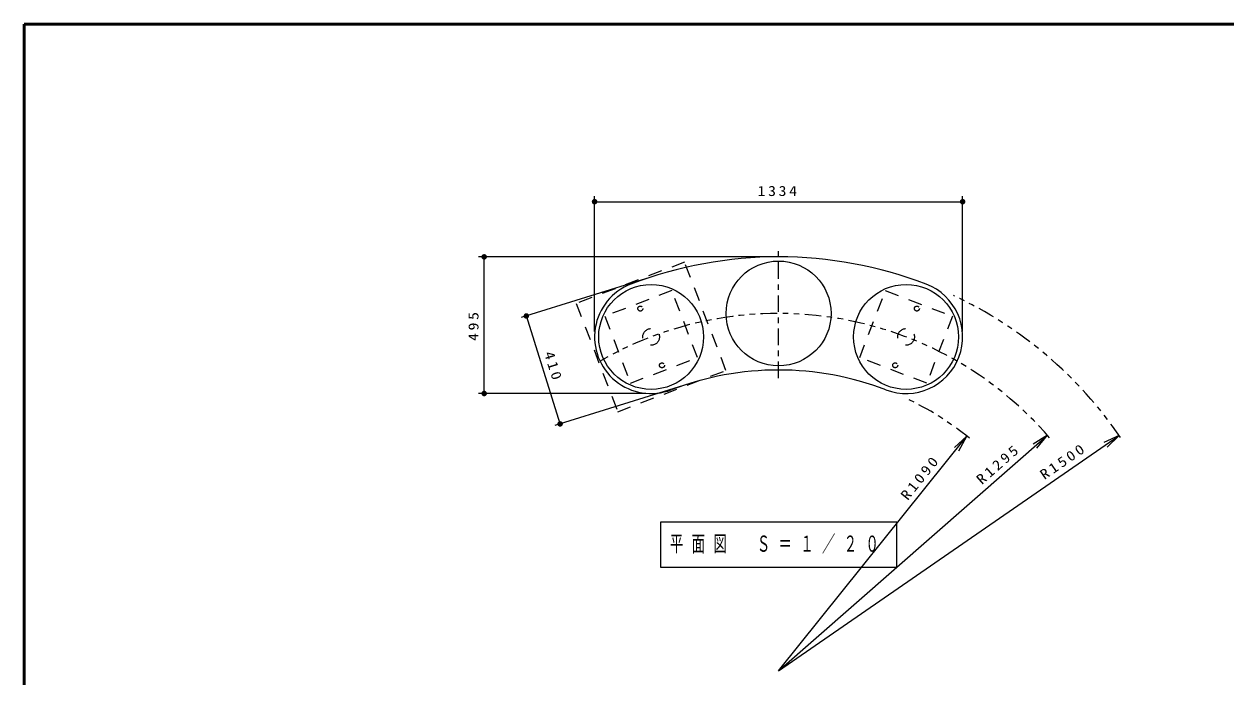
# Model space of a CAD drawing. Units: millimetres on the paper, scale 1:20. Extents: x -385 to 0, y 0 to 267.
# Drawn here: x -385 to -167.3, y 148.7 to 267 of the extents above; entities that cross this region are included whole.
import ezdxf

# ---------------------------------------------------------------- set-up
doc = ezdxf.new("R2010")
doc.units = ezdxf.units.MM
for name, pattern in [('USER1', [4.5, 2.5, -2]), ('USER2', [6, 3, -1, 1, -1]), ('USER3', [8, 3, -1, 1, -1, 1, -1])]:
    doc.linetypes.add(name, pattern=pattern)
doc.layers.add('LY_1', color=7, linetype='Continuous', lineweight=25)
doc.layers.add('LY_2', color=7, linetype='Continuous', lineweight=13)
doc.styles.add('ＭＳ ゴシック', font='')
doc.styles.get('ＭＳ ゴシック').set_extended_font_data('MS Gothic')

# ---------------------------------------------------------------- blocks, each defined once
blk = doc.blocks.new('filled_dot')
at = {"color": 0, "linetype": 'Continuous', "lineweight": -2, "const_width": 1.25}
blk.add_lwpolyline([(-0.625, 0, 1), (0.625, 0, 1)], format="xyb", close=True, dxfattribs=at)
blk = doc.blocks.new('open_arrow')
at = {"color": 0, "linetype": 'Continuous', "lineweight": -2}
blk.add_lwpolyline([(7.5, 1.25), (0, 0), (7.5, -1.25)], dxfattribs=at)

msp = doc.modelspace()

# ---------------------------------------------------------------- linework, layer by layer
at = {"layer": 'LY_1', "lineweight": 13}
for p, q in [((-281.638, 211.299), (-281.638, 235.806)), ((-214.958, 211.299), (-214.958, 235.806)), ((-281.638, 234.806), (-214.958, 234.806)), ((-249.298, 224.806), (-302.638, 224.806)), ((-301.638, 200.049), (-301.638, 224.806)), ((-271.618, 221.095), (-294.949, 213.806)), ((-287.882, 194.537), (-293.995, 214.104)), ((-265.505, 201.528), (-288.836, 194.239)), ((-272.388, 200.049), (-302.638, 200.049)), ((-248.298, 149.806), (-199.605, 192.487)), ((-248.298, 149.806), (-186.605, 192.455)), ((-248.298, 149.806), (-214.167, 192.295)), ((-269.698, 176.733), (-269.698, 168.6)), ((-226.898, 176.733), (-269.698, 176.733)), ((-226.898, 168.6), (-226.898, 176.733)), ((-269.698, 168.6), (-226.898, 168.6))]:
    msp.add_line(p, q, dxfattribs=at)
at = {"layer": 'LY_1', "color": 131, "linetype": 'USER2', "lineweight": 13}
msp.add_line((-248.298, 202.824), (-248.298, 226.353), dxfattribs=at)
at = {"layer": 'LY_1', "color": 190, "linetype": 'USER1', "lineweight": 13}
for p, q in [((-265.322, 223.853), (-284.942, 216.364)), ((-257.834, 204.234), (-265.322, 223.853)), ((-267.633, 218.69), (-279.778, 214.054)), ((-262.997, 206.544), (-267.633, 218.69)), ((-233.598, 206.544), (-228.962, 218.69)), ((-228.962, 218.69), (-216.817, 214.054)), ((-284.942, 216.364), (-277.453, 196.745)), ((-279.778, 214.054), (-275.142, 201.909)), ((-216.817, 214.054), (-221.453, 201.909)), ((-275.142, 201.909), (-262.997, 206.544)), ((-221.453, 201.909), (-233.598, 206.544)), ((-277.453, 196.745), (-257.834, 204.234))]:
    msp.add_line(p, q, dxfattribs=at)
at = {"layer": 'LY_1', "color": 131}
for centre in [(-248.298, 214.556), (-271.388, 210.299), (-225.208, 210.299)]:
    msp.add_circle(centre, 9.5, dxfattribs=at)
at = {"layer": 'LY_1', "color": 190, "linetype": 'USER1', "lineweight": 13}
for centre in [(-273.349, 215.438), (-223.246, 215.438), (-269.426, 205.161), (-227.169, 205.161)]:
    msp.add_circle(centre, 0.45, dxfattribs=at)
at = {"layer": 'LY_1', "linetype": 'USER1', "lineweight": 13}
for centre in [(-271.388, 210.299), (-225.208, 210.299)]:
    msp.add_circle(centre, 1.512, dxfattribs=at)
at = {"layer": 'LY_1', "color": 131}
for centre, radius, start, end in [((-248.298, 149.806), 75, 69.1083, 110.8917), ((-271.388, 210.299), 10.25, 110.8917, 290.8917), ((-225.208, 210.299), 10.25, 249.1083, 69.1083), ((-248.298, 149.806), 54.5, 69.1083, 110.8917)]:
    msp.add_arc(centre, radius, start, end, dxfattribs=at)
at = {"layer": 'LY_1', "color": 131, "linetype": 'USER3', "lineweight": 13}
for radius, start, end in [(75, 34.30067, 65.0133), (64.75, 40.67466, 119.97118), (54.5, 50.62621, 65.0133)]:
    msp.add_arc((-248.298, 149.806), radius, start, end, dxfattribs=at)
at = {"layer": 'LY_2', "lineweight": 50}
for p, q in [((-385, 267), (-385, 0)), ((0, 267), (-385, 267))]:
    msp.add_line(p, q, dxfattribs=at)

# ---------------------------------------------------------------- block references
at = {"layer": 'LY_1', "lineweight": 13, "xscale": 0.4, "yscale": 0.4}
msp.add_blockref('filled_dot', (-281.638, 234.806), dxfattribs=at)
for name, p, rotation in [('filled_dot', (-214.958, 234.806), 180), ('filled_dot', (-301.638, 224.806), 270), ('filled_dot', (-293.995, 214.104), 287.4), ('filled_dot', (-301.638, 200.049), 90), ('filled_dot', (-287.882, 194.537), 107.4), ('open_arrow', (-214.167, 192.295), 231.2), ('open_arrow', (-199.605, 192.487), 221.2), ('open_arrow', (-186.605, 192.455), 214.7)]:
    msp.add_blockref(name, p, dxfattribs=dict(at, rotation=rotation))

# ---------------------------------------------------------------- texts
at = {"layer": 'LY_1', "style": 'ＭＳ ゴシック'}
for s, insert, char_height, attachment_point in [('\\T1.33;\\W1.15;1334', (-248.298, 235.806), 1.833, 8), ('\\T1.64;\\W0.6;平面図\u3000Ｓ＝１／２０', (-248.298, 172.667), 2.933, 5)]:
    msp.add_mtext(s, dxfattribs=dict(at, insert=insert, char_height=char_height, attachment_point=attachment_point))
at = {"layer": 'LY_1', "char_height": 1.833, "attachment_point": 8, "style": 'ＭＳ ゴシック'}
for s, insert, rotation in [('\\T1.33;\\W1.15;495', (-302.638, 212.428), 90), ('\\T1.33;\\W1.15;410', (-289.984, 204.619), 287.35), ('\\T1.33;\\W1.15;R1295', (-207.876, 186.567), 41.236), ('\\T1.33;\\W1.15;R1500', (-196.199, 187.038), 34.657), ('\\T1.33;\\W1.15;R1090', (-221.905, 184.259), 51.226)]:
    msp.add_mtext(s, dxfattribs=dict(at, insert=insert, rotation=rotation))

doc.saveas('drawing.dxf')
